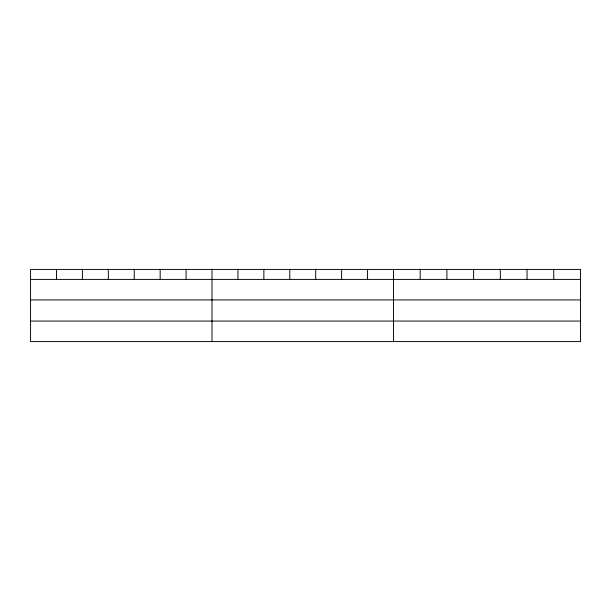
<?xml version="1.0" encoding="UTF-8"?>
<svg xmlns="http://www.w3.org/2000/svg" width="611" height="611" viewBox="0 0 611 611"><rect width="100%" height="100%" fill="white"/><g stroke="black" fill="none" stroke-linecap="round" stroke-linejoin="round"><path stroke-width="0.92" d="M30.55 279.41L580.45 279.41M30.55 299.925L580.45 299.925M30.55 321.065L580.45 321.065M553.742 269.42L553.742 279.41M527.033 269.42L527.033 279.41M500.325 269.42L500.325 279.41M473.609 269.42L473.609 279.41M446.901 269.42L446.901 279.41M420.192 269.42L420.192 279.41M393.484 269.42L393.484 341.58M367.562 269.42L367.562 279.41M341.633 269.42L341.633 279.41M315.711 269.42L315.711 279.41M289.79 269.42L289.79 279.41M263.868 269.42L263.868 279.41M237.939 269.42L237.939 279.41M212.017 269.42L212.017 341.58M186.095 269.42L186.095 279.41M160.166 269.42L160.166 279.41M134.244 269.42L134.244 279.41M108.323 269.42L108.323 279.41M82.401 269.42L82.401 279.41M56.472 269.42L56.472 279.41M580.45 269.42L30.55 269.42L30.55 341.58L580.45 341.58L580.45 269.42"/></g></svg>
